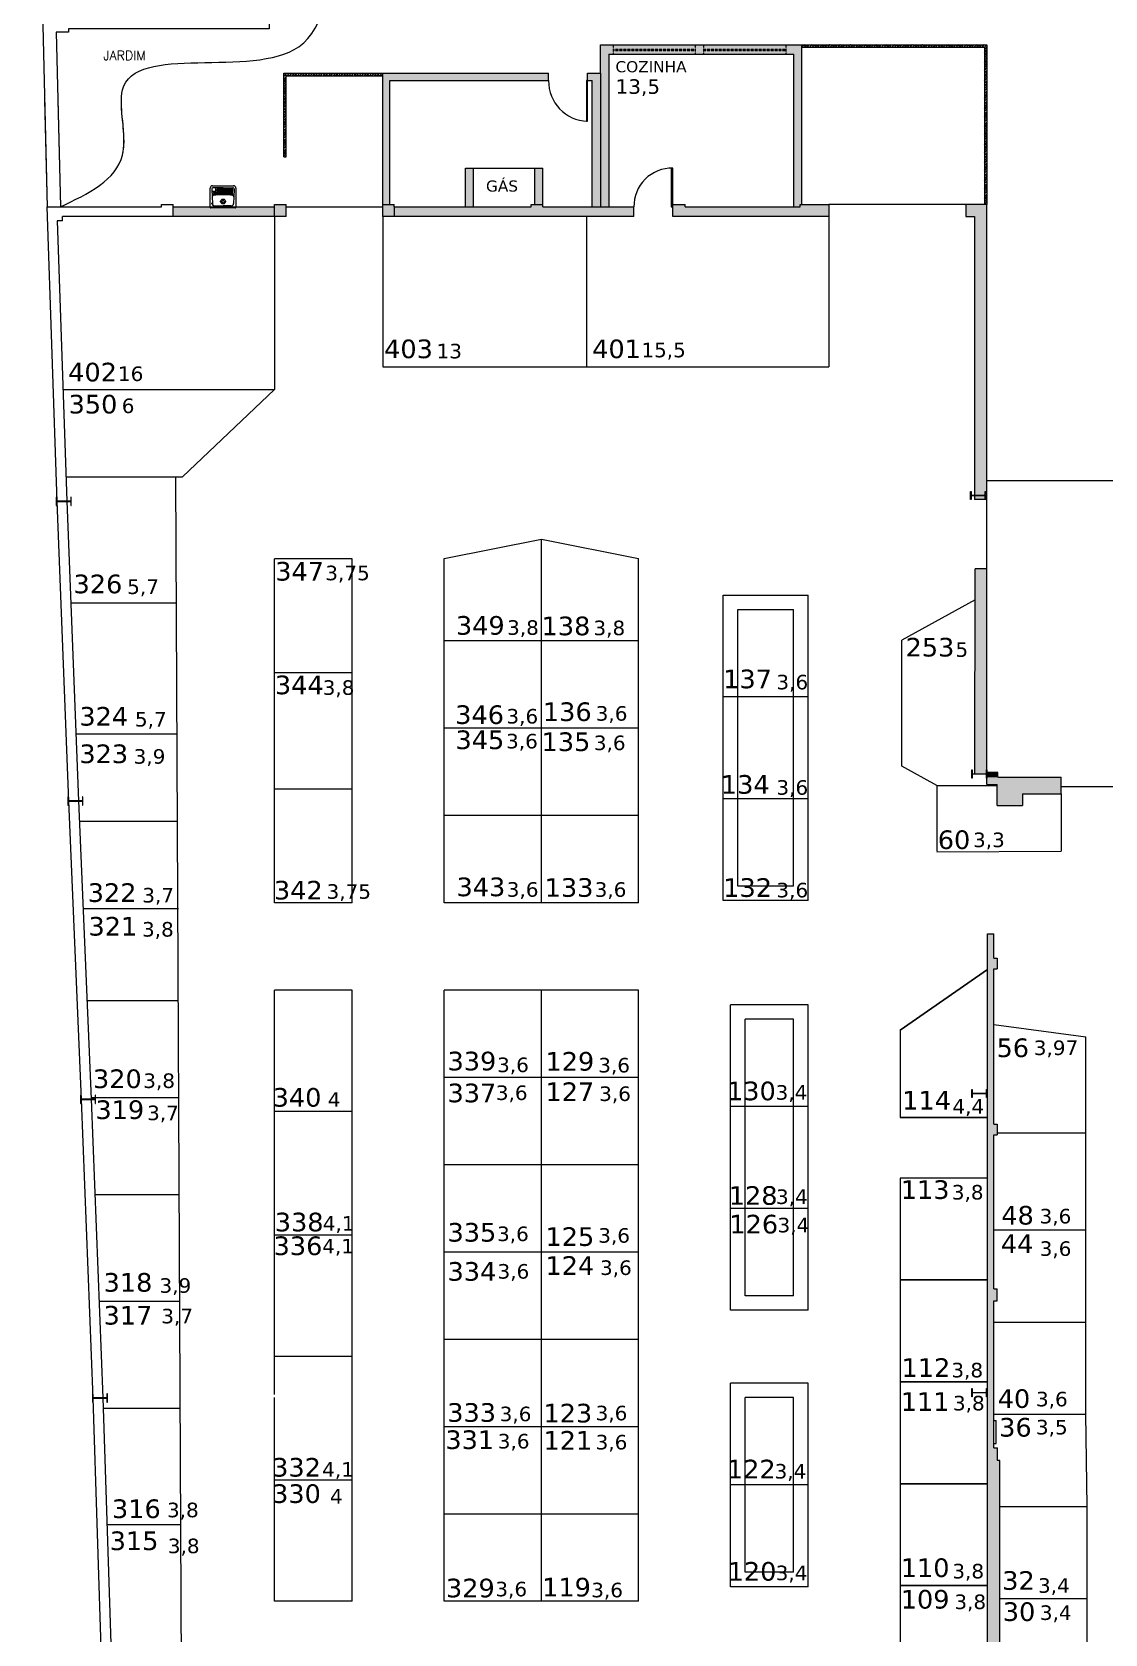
# Model space of a CAD drawing. Extents: x 12205 to 43953, y -13146 to 39013.
# Drawn here: x 12316 to 14527, y -10652 to -7350 of the extents above; entities that cross this region are included whole.
import ezdxf

# ---------------------------------------------------------------- set-up
doc = ezdxf.new("R2010")
doc.units = 0
doc.header["$LTSCALE"] = 100
doc.header["$MEASUREMENT"] = 0
doc.linetypes.add('HIDDEN', pattern=[0.375, 0.25, -0.125])
for name, color, linetype in [('1 - AREA', 2, 'CONTINUOUS'), ('4 - DIVISORIA', 4, 'CONTINUOUS'), ('4 - HACHURA PAREDE', 251, 'CONTINUOUS'), ('4 - LOUCAS', 1, 'CONTINUOUS'), ('4 - P01', 1, 'CONTINUOUS'), ('4 - P02', 2, 'CONTINUOUS'), ('4 - P03', 3, 'CONTINUOUS'), ('4 - P04', 4, 'CONTINUOUS'), ('4 - P05', 5, 'CONTINUOUS'), ('4 - P06', 6, 'CONTINUOUS'), ('4 - PROJEÇÃO', 1, 'HIDDEN'), ('4 - SIMBOLOS', 2, 'CONTINUOUS'), ('4 - VEGETAÇÃO', 93, 'CONTINUOUS'), ('5 - NUMERAÇÃO', 1, 'CONTINUOUS'), ('5 - TEXTO', 1, 'CONTINUOUS'), ('ARQ - Louças', 1, 'CONTINUOUS'), ('HACHURA PAREDE', 250, 'CONTINUOUS')]:
    doc.layers.add(name, color=color, linetype=linetype)
doc.styles.add('C-75', font='romans.shx', dxfattribs={"height": 15})
doc.styles.add('NUMERAÇAO', font='verdana.ttf', dxfattribs={"height": 30})
doc.styles.add('NUMERAÇÃO', font='verdana.ttf', dxfattribs={"height": 30})
pattern_1 = [(45, (-5765.545, -2), (-2.6516504, 2.6516504), []), (135, (-5765.545, -2), (-7.9549513, 2.6516504), [9.375, -5.625])]

# ---------------------------------------------------------------- blocks, each defined once
blk = doc.blocks.new('Tanque')
at = {"layer": 'ARQ - Louças'}
for p, q in [((-0.255, 0), (0.255, 0)), ((-0.265, -0.405), (-0.265, -0.01)), ((-0.23, -0.384), (-0.224, -0.228)), ((-0.224, -0.228), (-0.218, -0.088)), ((0, -0.311), (-0.191, -0.311)), ((0, -0.285), (-0.19, -0.285)), ((-0.168, -0.04), (0, -0.04)), ((0.168, -0.04), (0, -0.04)), ((0, -0.285), (0.19, -0.285)), ((0, -0.311), (0.191, -0.311)), ((0.224, -0.228), (0.218, -0.088)), ((0.23, -0.384), (0.224, -0.228)), ((0.265, -0.01), (0.265, -0.405)), ((0.215, -0.455), (-0.215, -0.455)), ((0, -0.415), (-0.2, -0.415)), ((0, -0.389), (-0.194, -0.389)), ((0, -0.363), (-0.193, -0.363)), ((0, -0.337), (-0.192, -0.337)), ((0, -0.337), (0.118, -0.337)), ((0, -0.363), (0.119, -0.363)), ((0, -0.389), (0.12, -0.389)), ((0, -0.415), (0.16, -0.415)), ((0.15, -0.347), (0.15, -0.405)), ((0.16, -0.337), (0.208, -0.337)), ((0.16, -0.415), (0.2, -0.415))]:
    blk.add_line(p, q, dxfattribs=at)
for radius in [0.05, 0.025]:
    blk.add_circle((0, -0.13), radius, dxfattribs=at)
for centre, radius, start, end in [((-0.255, -0.01), 0.01, 90, 180), ((0.255, -0.01), 0.01, 0, 90), ((-0.199, -0.229), 0.025, 177.7757, 260.8257), ((-0.168, -0.09), 0.05, 90, 177.7757), ((0, 1.002), 1.272, 260.8257, 279.1743), ((-0.192, -0.327), 0.01, 177.7757, 270), ((-0.191, -0.301), 0.01, 177.7757, 270), ((-0.19, -0.275), 0.01, 177.7757, 270), ((0.118, -0.327), 0.01, 270, 2.2243), ((0.168, -0.09), 0.05, 53.6197, 90), ((0.185, -0.027), 0.005, 90, 254.832), ((0.168, -0.09), 0.06, 53.6197, 74.832), ((0.19, -0.275), 0.01, 270, 2.2243), ((0.191, -0.301), 0.01, 270, 2.2243), ((0.201, -0.046), 0.005, 233.6197, 53.6197), ((0.199, -0.229), 0.025, 279.1743, 2.2243), ((0.208, -0.327), 0.01, 270, 2.2243), ((0.218, -0.067), 0.005, 25.1435, 205.1435), ((0.168, -0.09), 0.05, 2.2243, 25.1435), ((0.168, -0.09), 0.06, 5.5996, 25.1435), ((0.233, -0.084), 0.005, 185.5996, 0), ((-0.215, -0.405), 0.05, 180, 270), ((-0.2, -0.385), 0.03, 177.7757, 270), ((-0.194, -0.379), 0.01, 177.7757, 270), ((-0.193, -0.353), 0.01, 177.7757, 270), ((0.119, -0.353), 0.01, 270, 2.2243), ((0.12, -0.379), 0.01, 270, 2.2243), ((0.16, -0.347), 0.01, 90, 180), ((0.16, -0.405), 0.01, 180, 270), ((0.2, -0.385), 0.03, 270, 2.2243), ((0.215, -0.405), 0.05, 270, 0)]:
    blk.add_arc(centre, radius, start, end, dxfattribs=at)

msp = doc.modelspace()

# ---------------------------------------------------------------- hatches: boundary and pattern name
at = {"layer": '4 - HACHURA PAREDE', "ltscale": 0.2}
h = msp.add_hatch(color=256, dxfattribs=at)
h.paths.add_polyline_path([(13380.5, -7434.5), (13038.4, -7434.6), (13038.4, -7705), (13053.4, -7705), (13053.4, -7449.6), (13380.5, -7449.5)])
h.paths.add_polyline_path([(13487.5, -7434.5), (13460.5, -7434.5), (13460.5, -7449.5), (13470.5, -7449.5), (13470.5, -7710), (13487.5, -7710)])
h.paths.add_polyline_path([(13504.5, -7395), (13514.5, -7395), (13514.5, -7376), (13487.5, -7376), (13487.5, -7434.5), (13487.5, -7710), (13504.5, -7710)])
h.paths.add_polyline_path([(13902.5, -7376), (13870.5, -7376), (13870.5, -7395), (13886, -7395), (13886, -7710), (13898.9, -7710), (13898.9, -7705), (13902.5, -7705)])
h.paths.add_polyline_path([(13870.5, -7376), (13700.5, -7376), (13700.5, -7384.5), (13870.5, -7384.5)])
h.paths.add_polyline_path([(13870.5, -7384.5), (13700.5, -7384.5), (13700.5, -7387.5), (13870.5, -7387.5)])
h.paths.add_polyline_path([(13870.5, -7387.5), (13700.5, -7387.5), (13700.5, -7395), (13870.5, -7395)])
h.paths.add_polyline_path([(13700.5, -7376), (13683, -7376), (13683, -7395), (13700.5, -7395), (13700.5, -7387.5)])
h.paths.add_polyline_path([(13683, -7387.5), (13514.5, -7387.5), (13514.5, -7395), (13683, -7395)])
h.paths.add_polyline_path([(13683, -7384.5), (13514.5, -7384.5), (13514.5, -7387.5), (13683, -7387.5)])
h.paths.add_polyline_path([(13683, -7376), (13514.5, -7376), (13514.5, -7384.5), (13683, -7384.5)])
h = msp.add_hatch(color=256, dxfattribs=at)
h.paths.add_polyline_path([(13368.4, -7630), (13352.4, -7630), (13352.4, -7707), (13368.4, -7707)])
h.paths.add_polyline_path([(13225.4, -7630), (13209.4, -7630), (13209.4, -7712), (13225.4, -7712)])
h = msp.add_hatch(color=256, dxfattribs=at)
h.paths.add_polyline_path([(12815.5, -7710), (12606.4, -7710), (12606.4, -7730), (12815.5, -7730)])
h.paths.add_polyline_path([(12839.4, -7705), (12815.5, -7705), (12815.5, -7710), (12815.5, -7730), (12839.4, -7730)])
h.paths.add_polyline_path([(13062.4, -7710), (13062.4, -7705), (13038.4, -7705), (13038.4, -7730), (13062.4, -7730)])
h.paths.add_polyline_path([(13344.4, -7710), (13062.4, -7710), (13062.4, -7730), (13344.4, -7730)])
h.paths.add_polyline_path([(13556.4, -7730), (13556.4, -7710), (13368.4, -7710), (13368.4, -7705), (13344.4, -7705), (13344.4, -7730)])
h.paths.add_polyline_path([(13636.4, -7705), (13636.4, -7730), (13958.4, -7730), (13958.4, -7705), (13898.9, -7705), (13898.9, -7710), (13661.9, -7710), (13661.9, -7705)])
at = {"layer": '4 - HACHURA PAREDE'}
h = msp.add_hatch(color=256, dxfattribs=at)
h.paths.add_polyline_path([(14281.5, -8313.5), (14283.9, -8313.5), (14283.9, -7705), (14240.9, -7705), (14240.9, -7730), (14258.5, -7730), (14258.5, -8304.5), (14280.5, -8304.5), (14280.5, -8296.5), (14281.5, -8296.5)])
h.paths.add_polyline_path([(14258.5, -8313.5), (14280.5, -8313.5), (14280.5, -8305.5), (14258.5, -8305.5)], flags=17)
h = msp.add_hatch(color=256, dxfattribs=at)
h.paths.add_polyline_path([(14283.9, -8456), (14259.7, -8456), (14259.5, -8878.9), (14282.9, -8878.9), (14282.9, -8870.9), (14283.9, -8870.9)])
h.paths.add_polyline_path([(14628.9, -8886.5), (14628.9, -8920), (14881.2, -8920), (14881.2, -8926), (14923.2, -8926), (14923.2, -8920), (15109.5, -8920), (15094.4, -8857.2)])
h.paths.add_polyline_path([(14357.5, -8944), (14357.5, -8920), (14436.9, -8920), (14436.9, -8886), (14283.9, -8886), (14283.9, -8901), (14305.5, -8901), (14305.5, -8944)])
msp.add_hatch(color=256, dxfattribs=at).paths.add_polyline_path([(14298, -9209), (14285.5, -9209), (14285.5, -12719), (14310.5, -12719), (14310.5, -10294.8), (14306, -10294.8), (14306, -10268.8), (14298, -10268.8), (14298, -9965.8), (14305.5, -9965.8), (14305, -9940.8), (14298, -9940.8), (14298, -9623.3), (14305.5, -9623.3), (14305.3, -9601.3), (14298, -9601.3), (14298, -9280.8), (14305, -9280.8), (14305.2, -9258.8), (14298, -9258.8)])
at = {"layer": '4 - P01', "ltscale": 0.2}
h = msp.add_hatch(dxfattribs=at)
h.set_pattern_fill('ANSI38', color=256, scale=30)
h.set_pattern_definition(pattern_1)
h.paths.add_polyline_path([(14283.9, -7376), (13902.5, -7376), (13902.5, -7381), (14278.9, -7381), (14278.9, -7705), (14283.9, -7705)])
h = msp.add_hatch(dxfattribs=at)
h.set_pattern_fill('ANSI38', color=256, scale=30)
h.set_pattern_definition(pattern_1)
h.paths.add_polyline_path([(12834.4, -7607), (12839.4, -7607), (12839.4, -7439.6), (13038.4, -7439.6), (13038.4, -7434.6), (12834.4, -7434.6)])
at = {"layer": 'HACHURA PAREDE', "ltscale": 0.2}
h = msp.add_hatch(color=256, dxfattribs=at)
h.dxf.hatch_style = 1
h.paths.add_polyline_path([(14306.9, -8876), (14283.9, -8876), (14283.9, -8886), (14306.9, -8886)])

# ---------------------------------------------------------------- linework, layer by layer
at = {"layer": '4 - DIVISORIA', "ltscale": 0.2}
for p, q in [((12975.5, -8670.5), (12815.5, -8670.5)), ((12975.5, -8910.5), (12815.5, -8910.5)), ((12975.5, -9575), (12815.5, -9575)), ((12975.5, -9830), (12815.5, -9830))]:
    msp.add_line(p, q, dxfattribs=at)
at = {"layer": '4 - DIVISORIA'}
for p, q in [((13915.5, -8720.3), (13740.5, -8720.3)), ((13915.5, -8930.3), (13740.5, -8930.3)), ((13915.5, -9565), (13755.5, -9565)), ((13915.5, -9775), (13755.5, -9775)), ((12975.5, -10080), (12815.5, -10080)), ((12975.5, -10335), (12815.5, -10335)), ((13915.5, -10345), (13755.5, -10345))]:
    msp.add_line(p, q, dxfattribs=at)
at = {"layer": '4 - P01', "ltscale": 0.2}
for p, q in [((12834.4, -7607), (12839.4, -7607)), ((13225.4, -7630), (13352.4, -7630)), ((12839.4, -7710), (13038.4, -7710)), ((14240.9, -7705), (13958.4, -7705)), ((14436.9, -8904.9), (14628.9, -8905))]:
    msp.add_line(p, q, dxfattribs=at)
at = {"layer": '4 - P01', "ltscale": 0.05}
msp.add_line((14283.9, -8274), (15251.2, -8274), dxfattribs=at)
at = {"layer": '4 - P01'}
msp.add_line((14283.9, -8456), (14283.9, -8313.5), dxfattribs=at)
at = {"layer": '4 - P01', "ltscale": 0.2}
for points in [[(13902.5, -7376), (14283.9, -7376), (14283.9, -7705)], [(13902.5, -7381), (14278.9, -7381), (14278.9, -7705)], [(12834.4, -7607), (12834.4, -7434.6), (13038.4, -7434.6)], [(12839.4, -7607), (12839.4, -7439.7), (13038.4, -7439.7)]]:
    msp.add_lwpolyline(points, dxfattribs=at)
for points, knots in [([(12373.9, -7710), (12431.7, -7682.5), (12535.9, -7632.8), (12440.1, -7344), (12912.2, -7491.1), (12940.6, -7054.7), (12970.2, -6821.2), (13034.1, -6488.2), (13214.7, -6435), (13361.2, -6391.9)], [0, 0, 0, 0, 166.962787, 301.024885, 675.242073, 895.420398, 1384.278941, 1476.571285, 1874.876687, 1874.876687, 1874.876687, 1874.876687]), ([(12373.9, -7710), (12431.7, -7682.5), (12527.7, -7636.7), (12499, -7523.8), (12499.7, -7489.4)], [0, 0, 0, 0, 166.962787, 277.346934, 277.346934, 277.346934, 277.346934])]:
    msp.add_open_spline(points, degree=3, knots=knots, dxfattribs=at)
at = {"layer": '4 - P02', "ltscale": 0.2}
for p, q in [((12815.5, -7730), (12815.5, -8086.5)), ((12625.5, -8266.5), (12815.5, -8086.5)), ((12975.5, -8435.5), (12815.5, -8435.5)), ((12975.5, -9325), (12815.5, -9325)), ((14298, -9396), (14487.7, -9421))]:
    msp.add_line(p, q, dxfattribs=at)
at = {"layer": '4 - P02'}
for p, q in [((13038.4, -7730), (13038.4, -8040)), ((13958.4, -7730), (13958.4, -8040)), ((13038.4, -8040), (13958.4, -8040)), ((12625.5, -11126.6), (12611.8, -8266.5)), ((12815.5, -9145), (12815.5, -8435.5)), ((12975.5, -9145), (12975.5, -8435.5)), ((13165.5, -9145), (13165.5, -8435)), ((13565.5, -9145), (13565.5, -8435)), ((13740.5, -8720.3), (13740.5, -8510.3)), ((13740.5, -8510.3), (13915.5, -8510.3)), ((13915.5, -8785), (13915.5, -8510.3)), ((14259.7, -8520.1), (14108.7, -8603.1)), ((13770.5, -8720.3), (13770.5, -8540.3)), ((13770.5, -8540.3), (13885.5, -8540.3)), ((13885.5, -8720.3), (13885.5, -8540.3)), ((14108.7, -8863.1), (14108.7, -8603.1)), ((13915.5, -9140.3), (13915.5, -8657.8)), ((13740.5, -9140.3), (13740.5, -8720.3)), ((13770.5, -9110.3), (13770.5, -8720.3)), ((13885.5, -9110.3), (13885.5, -8720.3)), ((14180.5, -8902.7), (14108.7, -8863.1)), ((14180.5, -8902.7), (14180.5, -9038.6)), ((14180.5, -8902.7), (14305.5, -8902.7)), ((14436.9, -8920), (14436.9, -9038.4)), ((14180.5, -9039.7), (14436.9, -9038.4)), ((13885.5, -9110.3), (13770.5, -9110.3)), ((12975.5, -9145), (12815.5, -9145)), ((13915.5, -9140.3), (13740.5, -9140.3)), ((14105.5, -9407.5), (14285.5, -9282.5)), ((12815.5, -10158.9), (12815.5, -9325)), ((12975.5, -10165), (12975.5, -9325)), ((13165.5, -10585), (13165.5, -9325)), ((13565.5, -9325), (13165.5, -9325)), ((13565.5, -10585), (13565.5, -9325)), ((13755.5, -9985), (13755.5, -9355)), ((13915.5, -9355), (13755.5, -9355)), ((13915.5, -9985), (13915.5, -9355)), ((13785.5, -9955), (13785.5, -9385)), ((13885.5, -9385), (13785.5, -9385)), ((13885.5, -9955), (13885.5, -9385)), ((14105.5, -9407.5), (14105.5, -9587.5)), ((14487.7, -10199.3), (14487.7, -9421)), ((14105.5, -9712.5), (14105.5, -12752.5)), ((13885.5, -9955), (13785.5, -9955)), ((13915.5, -9985), (13755.5, -9985)), ((13755.5, -10555), (13755.5, -10135)), ((13915.5, -10135), (13755.5, -10135)), ((13915.5, -10555), (13915.5, -10135)), ((12815.5, -10585), (12815.5, -10165)), ((12975.5, -10585), (12975.5, -10165)), ((13785.5, -10525), (13785.5, -10165)), ((13885.5, -10165), (13785.5, -10165)), ((13885.5, -10525), (13885.5, -10165)), ((14490.7, -10389.3), (14487.7, -10199.3)), ((14298, -10212.3), (14303, -10212.3)), ((14303, -10259.8), (14303, -10212.3)), ((14298, -10259.8), (14303, -10259.8)), ((14490.7, -11149.3), (14490.7, -10389.3)), ((13885.5, -10525), (13785.5, -10525)), ((13915.5, -10555), (13755.5, -10555)), ((12975.5, -10585), (12815.5, -10585)), ((13565.5, -10585), (13165.5, -10585))]:
    msp.add_line(p, q, dxfattribs=at)
at = {"layer": '4 - P02', "ltscale": 0.2}
for points in [[(13458.5, -7533.5), (13460.5, -7533.5), (13460.5, -7449.5), (13458.5, -7449.5)], [(13633.4, -7710), (13636.4, -7710), (13636.4, -7630), (13633.4, -7630)]]:
    msp.add_lwpolyline(points, close=True, dxfattribs=at)
at = {"layer": '4 - P02'}
msp.add_lwpolyline([(13165.5, -8435), (13365.5, -8395), (13565.5, -8435)], dxfattribs=at)
at = {"layer": '4 - P03'}
for p, q in [((12315.6, -6366.9), (12346.5, -7710.3)), ((12365.6, -7349.5), (12373.9, -7710)), ((12341.4, -7489.4), (12346.5, -7710.3)), ((12368.8, -7489.4), (12373.9, -7710))]:
    msp.add_line(p, q, dxfattribs=at)
at = {"layer": '4 - P04'}
for p, q in [((13458.4, -7730), (13458.4, -8040)), ((12379.5, -8086.5), (12815.5, -8086.5)), ((12385.8, -8266.5), (12625.5, -8266.5)), ((13365.5, -9145), (13365.5, -8395)), ((13565.5, -8605), (13165.5, -8605)), ((13565.5, -8785), (13165.5, -8785)), ((12406.1, -8796.5), (12614.3, -8796.5)), ((12413.3, -8976.5), (12615.2, -8976.5)), ((13565.5, -8965), (13165.5, -8965)), ((13565.5, -9145), (13165.5, -9145)), ((12420.5, -9156.5), (12617.2, -9156.5)), ((12428.1, -9346.5), (12617, -9346.5)), ((13365.5, -10585), (13365.5, -9325)), ((13565.5, -9505), (13165.5, -9505)), ((12436.5, -9546.5), (12617.9, -9546.5)), ((14285.5, -9587.5), (14105.5, -9587.5)), ((14305.5, -9619), (14487.7, -9619)), ((13565.5, -9685), (13165.5, -9685)), ((14285.5, -9712.5), (14105.5, -9712.5)), ((12444.8, -9746.5), (12618.9, -9746.5)), ((14297.7, -9819.3), (14487.7, -9819.3)), ((13565.5, -9865), (13165.5, -9865)), ((14285.5, -9922.5), (14105.5, -9922.5)), ((12453.4, -9966.5), (12619.9, -9966.5)), ((14297.7, -10009.3), (14487.7, -10009.3)), ((13565.5, -10045), (13165.5, -10045)), ((14285.5, -10132.5), (14105.5, -10132.5)), ((12461.9, -10186.5), (12621, -10186.5)), ((14297.7, -10199.3), (14487.7, -10199.3)), ((13565.5, -10225), (13165.5, -10225)), ((14285.5, -10342.5), (14105.5, -10342.5)), ((14310.7, -10389.3), (14490.7, -10389.3)), ((12470, -10426.5), (12622.1, -10426.5)), ((13565.5, -10405), (13165.5, -10405)), ((14285.5, -10552.5), (14105.5, -10552.5)), ((14310.7, -10579.3), (14490.7, -10579.3))]:
    msp.add_line(p, q, dxfattribs=at)
at = {"layer": '4 - P04', "ltscale": 0.2}
msp.add_line((12395.7, -8526.5), (12613, -8526.5), dxfattribs=at)
at = {"layer": '4 - P05'}
for points in [[(12395.5, -8317.5), (12395.5, -8325.5), (12396.5, -8325.5), (12396.5, -8308.5), (12395.5, -8308.5), (12395.5, -8316.5), (12366.5, -8316.5), (12366.5, -8308.5), (12365.5, -8308.5), (12365.5, -8325.5), (12366.5, -8325.5), (12366.5, -8317.5)], [(14251.5, -8305.5), (14251.5, -8313.5), (14250.5, -8313.5), (14250.5, -8296.5), (14251.5, -8296.5), (14251.5, -8304.5), (14280.5, -8304.5), (14280.5, -8296.5), (14281.5, -8296.5), (14281.5, -8313.5), (14280.5, -8313.5), (14280.5, -8305.5)], [(14253.9, -8879.9), (14253.9, -8887.9), (14252.9, -8887.9), (14252.9, -8870.9), (14253.9, -8870.9), (14253.9, -8878.9), (14282.9, -8878.9), (14282.9, -8870.9), (14283.9, -8870.9), (14283.9, -8887.9), (14282.9, -8887.9), (14282.9, -8879.9)], [(12419.5, -8935.5), (12419.5, -8943.5), (12420.5, -8943.5), (12420.5, -8926.5), (12419.5, -8926.5), (12419.5, -8934.5), (12390.5, -8934.5), (12390.5, -8926.5), (12389.5, -8926.5), (12389.5, -8943.5), (12390.5, -8943.5), (12390.5, -8935.5)], [(12419.5, -8935.5), (12419.5, -8943.5), (12420.5, -8943.5), (12420.5, -8926.5), (12419.5, -8926.5), (12419.5, -8934.5), (12390.5, -8934.5), (12390.5, -8926.5), (12389.5, -8926.5), (12389.5, -8943.5), (12390.5, -8943.5), (12390.5, -8935.5)], [(12445.5, -9550.5), (12445.5, -9558.5), (12446.5, -9558.5), (12446.5, -9541.5), (12445.5, -9541.5), (12445.5, -9549.5), (12416.5, -9549.5), (12416.5, -9541.5), (12415.5, -9541.5), (12415.5, -9558.5), (12416.5, -9558.5), (12416.5, -9550.5)], [(12445.5, -9550.5), (12445.5, -9558.5), (12446.5, -9558.5), (12446.5, -9541.5), (12445.5, -9541.5), (12445.5, -9549.5), (12416.5, -9549.5), (12416.5, -9541.5), (12415.5, -9541.5), (12415.5, -9558.5), (12416.5, -9558.5), (12416.5, -9550.5)], [(14254, -9538.5), (14254, -9546.5), (14253, -9546.5), (14253, -9529.5), (14254, -9529.5), (14254, -9537.5), (14283, -9537.5), (14283, -9529.5), (14284, -9529.5), (14284, -9546.5), (14283, -9546.5), (14283, -9538.5)], [(14253, -9529.5), (14254, -9529.5), (14254, -9537.5), (14283, -9537.5), (14283, -9529.5), (14284, -9529.5), (14284, -9546.5), (14283, -9546.5), (14283, -9538.5), (14254, -9538.5), (14254, -9546.5), (14253, -9546.5)], [(14253, -9529.5), (14254, -9529.5), (14254, -9537.5), (14283, -9537.5), (14283, -9529.5), (14284, -9529.5), (14284, -9546.5), (14283, -9546.5), (14283, -9538.5), (14254, -9538.5), (14254, -9546.5), (14253, -9546.5)], [(14253, -9529.5), (14254, -9529.5), (14254, -9537.5), (14283, -9537.5), (14283, -9529.5), (14284, -9529.5), (14284, -9546.5), (14283, -9546.5), (14283, -9538.5), (14254, -9538.5), (14254, -9546.5), (14253, -9546.5)], [(14253, -9529.5), (14254, -9529.5), (14254, -9537.5), (14283, -9537.5), (14283, -9529.5), (14284, -9529.5), (14284, -9546.5), (14283, -9546.5), (14283, -9538.5), (14254, -9538.5), (14254, -9546.5), (14253, -9546.5)], [(14253, -9529.5), (14254, -9529.5), (14254, -9537.5), (14283, -9537.5), (14283, -9529.5), (14284, -9529.5), (14284, -9546.5), (14283, -9546.5), (14283, -9538.5), (14254, -9538.5), (14254, -9546.5), (14253, -9546.5)], [(14253, -9529.5), (14254, -9529.5), (14254, -9537.5), (14283, -9537.5), (14283, -9529.5), (14284, -9529.5), (14284, -9546.5), (14283, -9546.5), (14283, -9538.5), (14254, -9538.5), (14254, -9546.5), (14253, -9546.5)], [(14253, -9529.5), (14254, -9529.5), (14254, -9537.5), (14283, -9537.5), (14283, -9529.5), (14284, -9529.5), (14284, -9546.5), (14283, -9546.5), (14283, -9538.5), (14254, -9538.5), (14254, -9546.5), (14253, -9546.5)], [(14254, -9538.5), (14254, -9546.5), (14253, -9546.5), (14253, -9529.5), (14254, -9529.5), (14254, -9537.5), (14283, -9537.5), (14283, -9529.5), (14284, -9529.5), (14284, -9546.5), (14283, -9546.5), (14283, -9538.5)], [(14253, -9529.5), (14254, -9529.5), (14254, -9537.5), (14283, -9537.5), (14283, -9529.5), (14284, -9529.5), (14284, -9546.5), (14283, -9546.5), (14283, -9538.5), (14254, -9538.5), (14254, -9546.5), (14253, -9546.5)], [(14253, -9529.5), (14254, -9529.5), (14254, -9537.5), (14283, -9537.5), (14283, -9529.5), (14284, -9529.5), (14284, -9546.5), (14283, -9546.5), (14283, -9538.5), (14254, -9538.5), (14254, -9546.5), (14253, -9546.5)], [(14253, -9529.5), (14254, -9529.5), (14254, -9537.5), (14283, -9537.5), (14283, -9529.5), (14284, -9529.5), (14284, -9546.5), (14283, -9546.5), (14283, -9538.5), (14254, -9538.5), (14254, -9546.5), (14253, -9546.5)], [(14253, -9529.5), (14254, -9529.5), (14254, -9537.5), (14283, -9537.5), (14283, -9529.5), (14284, -9529.5), (14284, -9546.5), (14283, -9546.5), (14283, -9538.5), (14254, -9538.5), (14254, -9546.5), (14253, -9546.5)], [(14253, -9529.5), (14254, -9529.5), (14254, -9537.5), (14283, -9537.5), (14283, -9529.5), (14284, -9529.5), (14284, -9546.5), (14283, -9546.5), (14283, -9538.5), (14254, -9538.5), (14254, -9546.5), (14253, -9546.5)], [(14253, -9529.5), (14254, -9529.5), (14254, -9537.5), (14283, -9537.5), (14283, -9529.5), (14284, -9529.5), (14284, -9546.5), (14283, -9546.5), (14283, -9538.5), (14254, -9538.5), (14254, -9546.5), (14253, -9546.5)], [(14253, -9529.5), (14254, -9529.5), (14254, -9537.5), (14283, -9537.5), (14283, -9529.5), (14284, -9529.5), (14284, -9546.5), (14283, -9546.5), (14283, -9538.5), (14254, -9538.5), (14254, -9546.5), (14253, -9546.5)], [(12470, -10166.5), (12470, -10174.5), (12471, -10174.5), (12471, -10157.5), (12470, -10157.5), (12470, -10165.5), (12441, -10165.5), (12441, -10157.5), (12440, -10157.5), (12440, -10174.5), (12441, -10174.5), (12441, -10166.5)], [(14254, -10155.5), (14254, -10163.5), (14253, -10163.5), (14253, -10146.5), (14254, -10146.5), (14254, -10154.5), (14283, -10154.5), (14283, -10146.5), (14284, -10146.5), (14284, -10163.5), (14283, -10163.5), (14283, -10155.5)], [(14254, -10155.5), (14254, -10163.5), (14253, -10163.5), (14253, -10146.5), (14254, -10146.5), (14254, -10154.5), (14283, -10154.5), (14283, -10146.5), (14284, -10146.5), (14284, -10163.5), (14283, -10163.5), (14283, -10155.5)]]:
    msp.add_lwpolyline(points, close=True, dxfattribs=at)
at = {"layer": '4 - P06'}
for p, q in [((13487.5, -7376), (13902.5, -7376)), ((13487.5, -7434.5), (13487.5, -7376)), ((13504.5, -7395), (13886, -7395)), ((13886, -7710), (13886, -7395)), ((13902.5, -7705), (13902.5, -7376)), ((13380.5, -7449.5), (13380.5, -7434.5)), ((13460.5, -7449.5), (13460.5, -7434.5)), ((13470.5, -7710), (13470.5, -7449.5)), ((13209.4, -7630), (13225.4, -7630)), ((13209.4, -7710), (13209.4, -7630)), ((13225.4, -7710), (13225.4, -7630)), ((13352.4, -7705), (13352.4, -7630)), ((13352.4, -7630), (13368.4, -7630)), ((13368.4, -7710), (13368.4, -7630)), ((12367.5, -8317.2), (12346.5, -7710)), ((12346.5, -7710), (12582.4, -7710)), ((12582.4, -7705), (12606.4, -7705)), ((12606.4, -7710), (12815.5, -7710)), ((12815.5, -7705), (12839.4, -7705)), ((13038.4, -7705), (13062.4, -7705)), ((13062.4, -7710), (13344.4, -7710)), ((13344.4, -7705), (13368.4, -7705)), ((13368.4, -7710), (13556.4, -7710)), ((13556.4, -7730), (13556.4, -7710)), ((13636.4, -7705), (13661.9, -7705)), ((13636.4, -7710), (13636.4, -7710)), ((13636.4, -7730), (13636.4, -7710)), ((13661.9, -7710), (13898.9, -7710)), ((13898.9, -7705), (13958.4, -7705)), ((13958.4, -7705), (13958.4, -7705)), ((13958.4, -7705), (13958.4, -7730)), ((13958.4, -7705), (13958.4, -7705)), ((14240.9, -7705), (14240.9, -7730)), ((14283.9, -7705), (14240.9, -7705)), ((14283.9, -8313.5), (14283.9, -7705)), ((12378.5, -7739), (12367.5, -7739)), ((12815.5, -7730), (12378.5, -7730)), ((12378.5, -7739), (12378.5, -7730)), ((12839.4, -7730), (12815.5, -7730)), ((13062.4, -7730), (13038.4, -7730)), ((13556.4, -7730), (13062.4, -7730)), ((13958.4, -7730), (13636.4, -7730)), ((14258.5, -7730), (14258.5, -8304.5)), ((12391.5, -8935.3), (12367.5, -8317.2)), ((14258.5, -8305.5), (14258.5, -8313.5)), ((14283.9, -8313.5), (14258.5, -8313.5)), ((14259.5, -8878.9), (14259.7, -8456)), ((14283.9, -8456), (14259.7, -8456)), ((14283.9, -8901), (14283.9, -8456)), ((14306.9, -8876), (14283.9, -8876)), ((14306.9, -8886), (14306.9, -8876)), ((14283.9, -8901), (14305.5, -8901)), ((14305.5, -8944), (14305.5, -8901)), ((14306.9, -8886), (14436.9, -8886)), ((12417.5, -9550.3), (12391.5, -8935.3)), ((14305.5, -8944), (14357.5, -8944)), ((14357.5, -8920), (14357.5, -8944)), ((14357.5, -8920), (14436.9, -8920)), ((14285.5, -12752.5), (14285.5, -9209)), ((14285.5, -9209), (14298, -9209)), ((14298, -9258.8), (14298, -9209)), ((14298, -9258.8), (14305.2, -9258.8)), ((14298, -9280.8), (14305, -9280.8)), ((14298, -9601.3), (14298, -9280.8)), ((14305.2, -9258.8), (14305, -9280.8)), ((12441.5, -10166.2), (12417.5, -9550.3)), ((14298, -9601.3), (14305.3, -9601.3)), ((14305.3, -9601.3), (14305.5, -9623.3)), ((14298, -9623.3), (14305.5, -9623.3)), ((14298, -9940.8), (14298, -9623.3)), ((14298, -9940.8), (14305, -9940.8)), ((14305.5, -9965.8), (14305, -9940.8)), ((14298, -9965.8), (14305.5, -9965.8)), ((14298, -10268.8), (14298, -9965.8)), ((12461.5, -10778.2), (12441.5, -10166.2)), ((14298, -10268.8), (14306, -10268.8)), ((14306, -10294.8), (14306, -10268.8)), ((14310.5, -10294.8), (14306, -10294.8)), ((14310.5, -12752.5), (14310.5, -10294.8))]:
    msp.add_line(p, q, dxfattribs=at)
at = {"layer": '4 - P06', "ltscale": 0.2}
for p, q in [((12582.4, -7710), (12582.4, -7705)), ((12606.4, -7730), (12606.4, -7705)), ((12815.5, -7730), (12815.5, -7705)), ((12839.4, -7730), (12839.4, -7705)), ((13038.4, -7730), (13038.4, -7705)), ((13062.4, -7710), (13062.4, -7705)), ((13062.4, -7710), (13062.4, -7730)), ((13344.4, -7710), (13344.4, -7705)), ((13368.4, -7710), (13368.4, -7705)), ((13636.4, -7710), (13636.4, -7705)), ((13661.9, -7710), (13661.9, -7705)), ((13898.9, -7710), (13898.9, -7705)), ((13958.4, -7705), (13958.4, -7705)), ((14240.9, -7730), (14258.5, -7730)), ((14436.9, -8920), (14436.9, -8886))]:
    msp.add_line(p, q, dxfattribs=at)
at = {"layer": '4 - P06'}
for points in [[(13504.5, -7395), (13504.5, -7710)], [(13038.4, -7707), (13038.4, -7434.6), (13380.5, -7434.5)], [(13053.4, -7705), (13053.4, -7449.6), (13380.5, -7449.5)], [(13460.5, -7434.5), (13487.5, -7434.5), (13487.5, -7710)], [(13460.5, -7449.5), (13470.5, -7449.5)], [(12367.5, -7739), (12387.5, -8316.5), (12411.5, -8934.5), (12437.5, -9549.5), (12461.5, -10165.5), (12481.5, -10777.5), (12505.5, -11374)]]:
    msp.add_lwpolyline(points, dxfattribs=at)
at = {"layer": '4 - PROJEÇÃO', "ltscale": 0.02}
for p, q in [((13514.5, -7395), (13514.5, -7376)), ((13514.5, -7384.5), (13683, -7384.5)), ((13514.5, -7387.5), (13683, -7387.5)), ((13683, -7395), (13683, -7376)), ((13700.5, -7395), (13700.5, -7376)), ((13700.5, -7384.5), (13870.5, -7384.5)), ((13700.5, -7387.5), (13870.5, -7387.5)), ((13870.5, -7395), (13870.5, -7376))]:
    msp.add_line(p, q, dxfattribs=at)
at = {"layer": '4 - SIMBOLOS'}
for points in [[(14285.5, -9282.5), (14105.5, -9407.5), (14105.5, -9587.5), (14285.5, -9587.5)], [(14253, -9529.5), (14254, -9529.5), (14254, -9537.5), (14283, -9537.5), (14283, -9529.5), (14284, -9529.5), (14284, -9546.5), (14283, -9546.5), (14283, -9538.5), (14254, -9538.5), (14254, -9546.5), (14253, -9546.5)], [(14285.5, -9712.5), (14105.5, -9712.5), (14105.5, -9922.5), (14285.5, -9922.5)], [(14285.5, -9922.5), (14105.5, -9922.5), (14105.5, -10132.5), (14285.5, -10132.5)], [(14285.5, -10132.5), (14105.5, -10132.5), (14105.5, -10342.5), (14285.5, -10342.5)], [(14253, -10163.5), (14253, -10146.5), (14254, -10146.5), (14254, -10154.5), (14283, -10154.5), (14283, -10146.5), (14284, -10146.5), (14284, -10163.5), (14283, -10163.5), (14283, -10155.5), (14254, -10155.5), (14254, -10163.5)], [(14285.5, -10342.5), (14105.5, -10342.5), (14105.5, -10552.5), (14285.5, -10552.5)], [(14285.5, -10552.5), (14105.5, -10552.5), (14105.5, -10762.5), (14253, -10762.5), (14253, -10757.5), (14254, -10757.5), (14254, -10762.5), (14283, -10762.5), (14283, -10757.5), (14285.5, -10757.5)]]:
    msp.add_lwpolyline(points, close=True, dxfattribs=at)
at = {"layer": '4 - VEGETAÇÃO', "ltscale": 0.2}
msp.add_lwpolyline([(13361.2, -6391.9), (13032.2, -6391.9), (13032.2, -6404.9), (12997.7, -6404.9), (12997.7, -6391.9), (12705.7, -6391.9), (12705.7, -6401.9), (12680.7, -6401.9), (12680.7, -6391.9), (12542.7, -6391.9), (12542.7, -6584.9), (12348, -6584.9), (12349.7, -6656), (12804.1, -6656), (12804.1, -7343), (12390.6, -7343), (12390.6, -7349.5), (12365.6, -7349.5), (12373.9, -7710)], dxfattribs=at)
at = {"layer": '5 - TEXTO'}
for centre, radius, start, end in [((13462.9, -7451.1), 82.4, 178.8938, 268.3118), ((13634.9, -7708.5), 78.5, 88.9053, 181.0947)]:
    msp.add_arc(centre, radius, start, end, dxfattribs=at)

# ---------------------------------------------------------------- block references
at = {"layer": '4 - LOUCAS', "xscale": 100, "yscale": 100, "zscale": 100, "rotation": 180.1089991056036}
msp.add_blockref('Tanque', (12709.4, -7712), dxfattribs=at)

# ---------------------------------------------------------------- texts
at = {"layer": '1 - AREA', "style": 'NUMERAÇÃO'}
for s, p in [('13,5', (13518.6, -7476.9)), ('13', (13149.5, -8022.3)), ('15,5', (13571.7, -8020.1)), ('16', (12492.7, -8069)), ('6', (12500.5, -8135.1)), ('3,75', (12920.1, -8479.8)), ('5,7', (12511.7, -8508.2)), ('3,8', (13294.9, -8592.3)), ('3,8', (13472.9, -8593.1)), ('5', (14219.2, -8637.7)), ('3,8', (12914.8, -8716.1)), ('3,6', (13850.1, -8704.7)), ('5,7', (12527.7, -8781.4)), ('3,6', (13293.5, -8775.2)), ('3,6', (13477.6, -8769.3)), ('3,6', (13292.8, -8826.5)), ('3,6', (13473.7, -8830)), ('3,9', (12525, -8858)), ('3,6', (13850.1, -8922)), ('3,3', (14255.5, -9030.1)), ('3,7', (12542.8, -9144.2)), ('3,75', (12922.7, -9136.5)), ('3,6', (13294.2, -9132.3)), ('3,6', (13475.4, -9132.5)), ('3,6', (13850.1, -9133.6)), ('3,8', (12542.3, -9214.5)), ('3,97', (14380.7, -9458.7)), ('3,6', (13274.3, -9493.9)), ('3,6', (13482.8, -9494.6)), ('3,8', (12544.8, -9526.6)), ('4', (12925.3, -9565.4)), ('3,6', (13271.7, -9551.4)), ('3,6', (13484.7, -9553.4)), ('3,4', (13848.4, -9550.8)), ('3,7', (12552.8, -9593)), ('4,4', (14213, -9579.6)), ('3,4', (13849.2, -9765.8)), ('3,8', (14211.7, -9756.6)), ('3,6', (14392.6, -9805.9)), ('4,1', (12914.9, -9820.8)), ('3,4', (13852.4, -9824.3)), ('4,1', (12913.8, -9867.8)), ('3,6', (13274.2, -9842.3)), ('3,6', (13482.8, -9845.6)), ('3,6', (14392.8, -9872.8)), ('3,6', (13275.2, -9919.7)), ('3,6', (13486.5, -9912.1)), ('3,9', (12578.3, -9948.9)), ('3,7', (12582, -10011.9)), ('3,8', (14210.8, -10123.3)), ('3,8', (14214, -10191.4)), ('3,6', (14385.2, -10183)), ('3,6', (13279.6, -10213.7)), ('3,6', (13477.4, -10211.8)), ('3,5', (14385.1, -10240.9)), ('3,6', (13275.7, -10269.9)), ('3,6', (13477.4, -10271.9)), ('4,1', (12913.7, -10328.1)), ('3,4', (13846.3, -10331.9)), ('4', (12929.8, -10383.6)), ('3,8', (12593.8, -10411.7)), ('3,8', (12595.5, -10485.8)), ('3,4', (13848.6, -10541.5)), ('3,8', (14212.8, -10537.8)), ('3,6', (13270.7, -10574.7)), ('3,6', (13468.3, -10576.7)), ('3,4', (14389.4, -10567.4)), ('3,8', (14217, -10601)), ('3,4', (14393.2, -10623.4))]:
    msp.add_text(s, height=30, dxfattribs=at).set_placement(p)
at = {"layer": '5 - NUMERAÇÃO', "style": 'NUMERAÇAO'}
for s, p in [('403', (13041.4, -8021.9)), ('401', (13470.3, -8021.9)), ('402', (12390, -8069.8)), ('350', (12390.9, -8135.9)), ('347', (12816.9, -8480.5)), ('326', (12401.1, -8506.6)), ('349', (13189.4, -8592.1)), ('138', (13366, -8593.2)), ('253', (14116.4, -8637)), ('344', (12816.2, -8714.8)), ('137', (13740.4, -8702.5)), ('324', (12413.1, -8779.5)), ('346', (13187.9, -8776.1)), ('136', (13368.7, -8770)), ('323', (12413.1, -8856.8)), ('345', (13188.5, -8827.9)), ('135', (13366, -8831.9)), ('134', (13735.7, -8919.9)), ('60', (14182.7, -9033.9)), ('322', (12430.3, -9143)), ('342', (12814.2, -9138)), ('343', (13190.6, -9131.2)), ('133', (13372.4, -9132.5)), ('132', (13740.5, -9132.6)), ('321', (12431.9, -9212.4)), ('56', (14303.9, -9462.9)), ('339', (13172.1, -9490.3)), ('129', (13374, -9490.9)), ('320', (12441.2, -9526.8)), ('340', (12811.6, -9565.1)), ('337', (13172.1, -9556.1)), ('127', (13374, -9553.5)), ('130', (13748.3, -9551.9)), ('114', (14109.4, -9571.1)), ('319', (12446.2, -9590.6)), ('128', (13751.9, -9767.5)), ('113', (14106.4, -9755.4)), ('48', (14313.7, -9808.2)), ('338', (12816, -9822.2)), ('335', (13172.1, -9843.4)), ('126', (13753.1, -9826.5)), ('336', (12813.5, -9871.1)), ('125', (13374, -9852.2)), ('44', (14312.8, -9867.1)), ('124', (13374, -9911.9)), ('318', (12463, -9946.6)), ('334', (13172.1, -9924)), ('317', (12463, -10014.4)), ('112', (14108.1, -10122.3)), ('111', (14106.4, -10192.3)), ('40', (14306.3, -10186.2)), ('333', (13171.5, -10214.9)), ('123', (13369.8, -10216.2)), ('331', (13167.6, -10271)), ('121', (13369.8, -10272.3)), ('36', (14309.3, -10245.4)), ('332', (12810.5, -10327.9)), ('122', (13748.1, -10331.5)), ('330', (12810.4, -10382.2)), ('316', (12480.3, -10413.3)), ('315', (12475.6, -10479.4)), ('110', (14106.4, -10534.9)), ('119', (13367.1, -10575)), ('120', (13749.6, -10542.4)), ('32', (14315.6, -10561.3)), ('329', (13168.9, -10576.8)), ('109', (14106.4, -10600)), ('30', (14316.8, -10625.5))]:
    msp.add_text(s, height=38.4, dxfattribs=at).set_placement(p)
at = {"layer": '5 - TEXTO'}
for s, height, style, p in [('JARDIM', 19, 'C-75', (12462.3, -7407.2)), ('COZINHA', 23, 'NUMERAÇAO', (13518.3, -7432.5)), ('GÁS', 23, 'NUMERAÇAO', (13251.4, -7678.5))]:
    msp.add_text(s, height=height, dxfattribs=dict(at, style=style)).set_placement(p)

doc.saveas('drawing.dxf')
